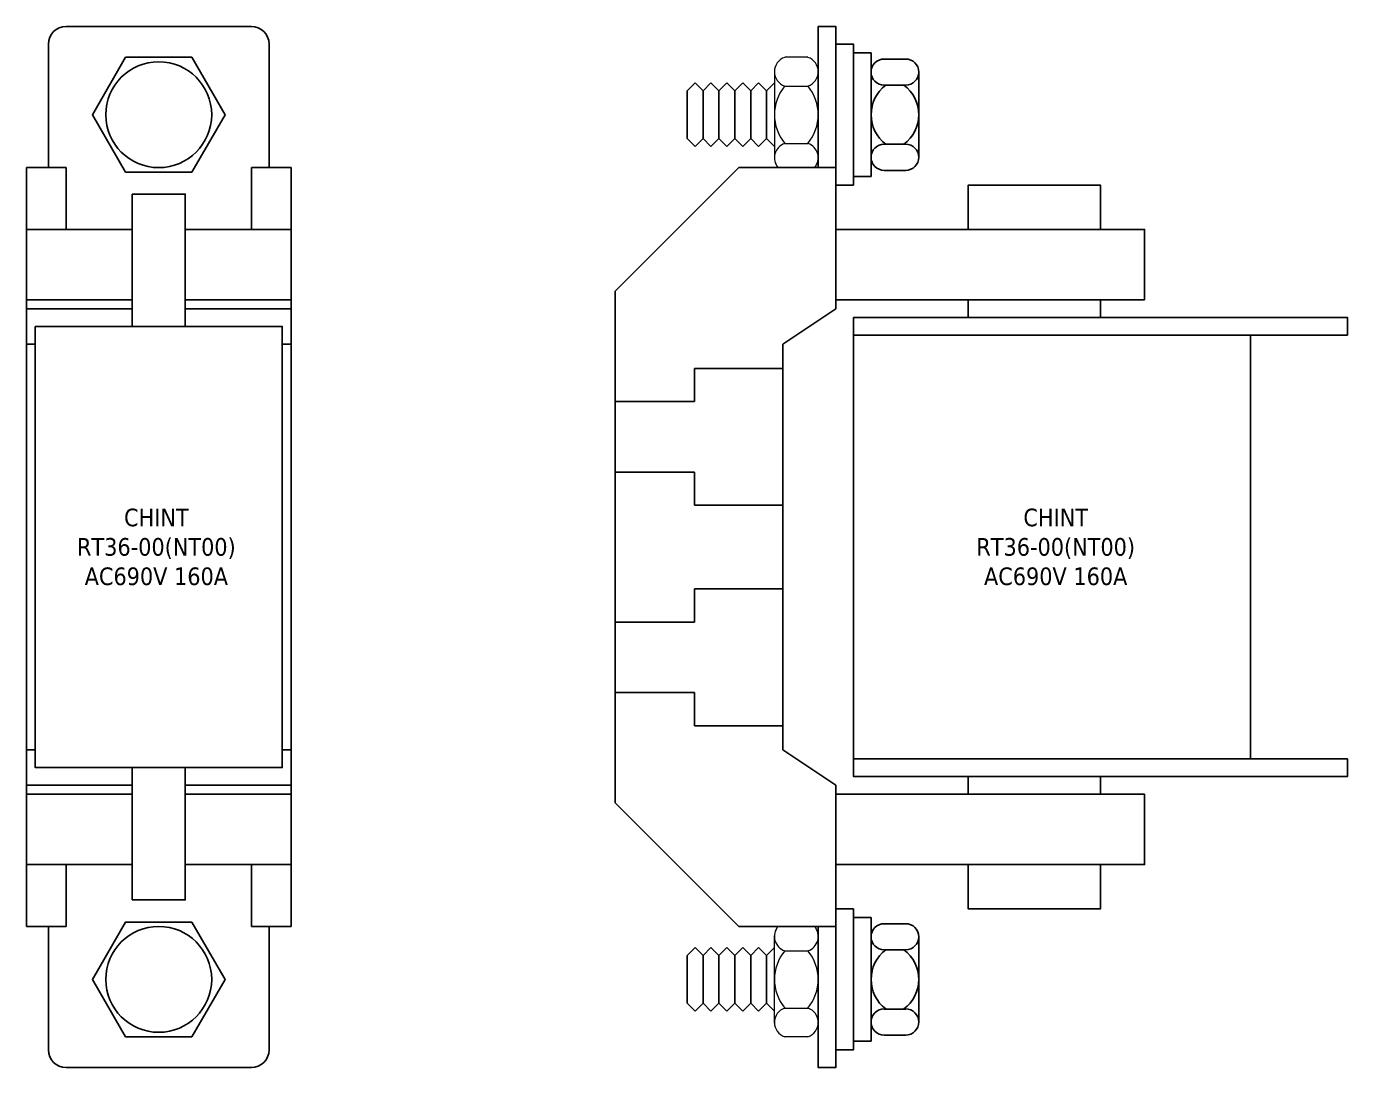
# Model space of a CAD drawing. Header units: millimetres. Extents: x 165 to 751, y 216 to 334.
# Drawn here: x 601.5 to 751.2, y 215.7 to 333.7 of the extents above; entities that cross this region are included whole.
import ezdxf

# ---------------------------------------------------------------- set-up
doc = ezdxf.new("R2010")
doc.units = ezdxf.units.MM
doc.layers.add('00', color=7, linetype='Continuous', lineweight=0)

# ---------------------------------------------------------------- blocks, each defined once
blk = doc.blocks.new('A$C04280304')
at = {"color": 7}
for p, q in [((4.5, 118), (25.5, 118)), ((2.5, 102), (2.5, 116)), ((27.5, 116), (27.5, 102)), ((0, 102), (4.5, 102)), ((0, 16), (0, 102)), ((4.5, 95), (4.5, 102)), ((25.5, 102), (30, 102)), ((25.5, 102), (25.5, 95)), ((30, 102), (30, 16)), ((0, 86), (12, 86)), ((18, 86), (30, 86)), ((1, 82), (0, 82)), ((30, 82), (29, 82)), ((1, 36), (0, 36)), ((30, 36), (29, 36)), ((0, 32), (12, 32)), ((18, 32), (30, 32)), ((4.5, 23), (4.5, 16)), ((25.5, 16), (25.5, 23)), ((4.5, 16), (0, 16)), ((2.5, 16), (2.5, 2)), ((30, 16), (25.5, 16)), ((27.5, 2), (27.5, 16)), ((4.5, 0), (25.5, 0))]:
    blk.add_line(p, q, dxfattribs=at)
at = {"color": 7, "ltscale": 5}
for points in [[(11.25, 114.5), (7.49, 108), (11.25, 101.5), (18.75, 101.5), (22.51, 108), (18.75, 114.5)], [(11.25, 3.5), (7.49, 10), (11.25, 16.5), (18.75, 16.5), (22.51, 10), (18.75, 3.5)]]:
    blk.add_lwpolyline(points, close=True, dxfattribs=at)
at = {"color": 2}
for points in [[(12, 99), (18, 99), (18, 84), (12, 84)], [(1, 84), (29, 84), (29, 34), (1, 34)], [(12, 19), (18, 19), (18, 34), (12, 34)]]:
    blk.add_lwpolyline(points, close=True, dxfattribs=at)
at = {"color": 7}
for points in [[(12, 87), (0, 87), (0, 95), (12, 95)], [(18, 95), (30, 95), (30, 87), (18, 87)], [(12, 31), (0, 31), (0, 23), (12, 23)], [(18, 23), (30, 23), (30, 31), (18, 31)]]:
    blk.add_lwpolyline(points, dxfattribs=at)
blk.add_circle((15, 108), 6, dxfattribs=at)
at = {"color": 7, "ltscale": 5}
blk.add_circle((15, 10), 6, dxfattribs=at)
at = {"color": 7}
for centre, start, end in [((4.5, 116), 90, 180), ((25.5, 116), 0, 90), ((4.5, 2), 180, 270), ((25.5, 2), 270, 0)]:
    blk.add_arc(centre, 2, start, end, dxfattribs=at)
at = {"color": 7, "insert": (14.73, 59), "char_height": 2, "width": 35.9465, "attachment_point": 5}
blk.add_mtext('{\\fTahoma|b0|i0|c0|p34;CHINT\\PRT36-00(NT00)\\PAC690V 160A}', dxfattribs=at)
blk = doc.blocks.new('A$C12C77F24')
at = {"color": 7}
for p, q in [((32.92, 114.31), (30.47, 114.31)), ((29, 112.7), (29, 103.3)), ((34.4, 103.17), (34.4, 112.83)), ((9.05, 111.6), (8.15, 110.7)), ((9.05, 111.6), (8.15, 110.7)), ((9.95, 110.7), (9.05, 111.6)), ((9.95, 110.7), (9.05, 111.6)), ((10.85, 111.6), (9.95, 110.7)), ((11.75, 110.7), (10.85, 111.6)), ((12.65, 111.6), (11.75, 110.7)), ((12.65, 111.6), (11.75, 110.7)), ((13.55, 110.7), (12.65, 111.6)), ((13.55, 110.7), (12.65, 111.6)), ((14.45, 111.6), (13.55, 110.7)), ((15.35, 110.7), (14.45, 111.6)), ((16.25, 111.6), (15.35, 110.7)), ((16.25, 111.6), (15.35, 110.7)), ((17.15, 110.7), (16.25, 111.6)), ((17.15, 110.7), (16.25, 111.6)), ((18.05, 111.6), (17.15, 110.7)), ((29, 103.3), (29, 112.06)), ((32.92, 111.36), (30.47, 111.36)), ((8.15, 110.7), (8.15, 105.3)), ((8.15, 105.3), (8.15, 110.7)), ((8.15, 110.7), (8.15, 105.3)), ((8.15, 105.3), (8.15, 110.7)), ((9.95, 110.7), (9.95, 105.3)), ((9.95, 105.3), (9.95, 110.7)), ((9.95, 110.7), (9.95, 105.3)), ((11.75, 105.3), (11.75, 110.7)), ((11.75, 110.7), (11.75, 105.3)), ((11.75, 105.3), (11.75, 110.7)), ((13.55, 105.3), (13.55, 110.7)), ((13.55, 110.7), (13.55, 105.3)), ((15.35, 105.3), (15.35, 110.7)), ((15.35, 105.3), (15.35, 110.7)), ((15.35, 110.7), (15.35, 105.3)), ((17.15, 110.7), (17.15, 105.3)), ((17.15, 105.3), (17.15, 110.7)), ((17.15, 110.7), (17.15, 105.3)), ((17.15, 105.3), (17.15, 110.7)), ((9.05, 104.4), (8.15, 105.3)), ((9.05, 104.4), (8.15, 105.3)), ((9.95, 105.3), (9.05, 104.4)), ((9.95, 105.3), (9.05, 104.4)), ((10.85, 104.4), (9.95, 105.3)), ((11.75, 105.3), (10.85, 104.4)), ((12.65, 104.4), (11.75, 105.3)), ((12.65, 104.4), (11.75, 105.3)), ((13.55, 105.3), (12.65, 104.4)), ((13.55, 105.3), (12.65, 104.4)), ((14.45, 104.4), (13.55, 105.3)), ((15.35, 105.3), (14.45, 104.4)), ((16.25, 104.4), (15.35, 105.3)), ((16.25, 104.4), (15.35, 105.3)), ((17.15, 105.3), (16.25, 104.4)), ((17.15, 105.3), (16.25, 104.4)), ((18.05, 104.4), (17.15, 105.3)), ((32.92, 104.64), (30.47, 104.64)), ((14, 102), (0, 88)), ((25, 102), (14, 102)), ((25, 102), (25, 86)), ((32.92, 101.69), (30.47, 101.69)), ((0, 88), (0, 30)), ((19, 82), (25, 86)), ((19, 82), (19, 36)), ((19, 79.25), (9, 79.25)), ((9, 79.25), (9, 75.5)), ((9, 75.5), (0, 75.5)), ((9, 67.5), (0, 67.5)), ((9, 67.5), (9, 63.75)), ((9, 63.75), (19, 63.75)), ((9, 50.5), (9, 54.25)), ((9, 54.25), (19, 54.25)), ((9, 50.5), (0, 50.5)), ((9, 42.5), (0, 42.5)), ((9, 38.75), (9, 42.5)), ((19, 38.75), (9, 38.75)), ((19, 36), (25, 32)), ((25, 32), (25, 16)), ((14, 16), (0, 30)), ((25, 16), (14, 16)), ((32.92, 16.31), (30.47, 16.31)), ((9.05, 13.6), (8.15, 12.7)), ((9.05, 13.6), (8.15, 12.7)), ((9.95, 12.7), (9.05, 13.6)), ((9.95, 12.7), (9.05, 13.6)), ((10.85, 13.6), (9.95, 12.7)), ((11.75, 12.7), (10.85, 13.6)), ((12.65, 13.6), (11.75, 12.7)), ((12.65, 13.6), (11.75, 12.7)), ((13.55, 12.7), (12.65, 13.6)), ((13.55, 12.7), (12.65, 13.6)), ((14.45, 13.6), (13.55, 12.7)), ((15.35, 12.7), (14.45, 13.6)), ((16.25, 13.6), (15.35, 12.7)), ((16.25, 13.6), (15.35, 12.7)), ((17.15, 12.7), (16.25, 13.6)), ((17.15, 12.7), (16.25, 13.6)), ((18.05, 13.6), (17.15, 12.7)), ((29, 14.7), (29, 5.94)), ((29, 5.3), (29, 14.7)), ((34.4, 14.83), (34.4, 5.17)), ((8.15, 7.3), (8.15, 12.7)), ((8.15, 12.7), (8.15, 7.3)), ((8.15, 7.3), (8.15, 12.7)), ((8.15, 12.7), (8.15, 7.3)), ((9.95, 7.3), (9.95, 12.7)), ((9.95, 12.7), (9.95, 7.3)), ((9.95, 7.3), (9.95, 12.7)), ((11.75, 12.7), (11.75, 7.3)), ((11.75, 7.3), (11.75, 12.7)), ((11.75, 12.7), (11.75, 7.3)), ((13.55, 12.7), (13.55, 7.3)), ((13.55, 7.3), (13.55, 12.7)), ((15.35, 12.7), (15.35, 7.3)), ((15.35, 12.7), (15.35, 7.3)), ((15.35, 7.3), (15.35, 12.7)), ((17.15, 7.3), (17.15, 12.7)), ((17.15, 12.7), (17.15, 7.3)), ((17.15, 7.3), (17.15, 12.7)), ((17.15, 12.7), (17.15, 7.3)), ((32.92, 13.36), (30.47, 13.36)), ((9.05, 6.4), (8.15, 7.3)), ((9.05, 6.4), (8.15, 7.3)), ((9.95, 7.3), (9.05, 6.4)), ((9.95, 7.3), (9.05, 6.4)), ((10.85, 6.4), (9.95, 7.3)), ((11.75, 7.3), (10.85, 6.4)), ((12.65, 6.4), (11.75, 7.3)), ((12.65, 6.4), (11.75, 7.3)), ((13.55, 7.3), (12.65, 6.4)), ((13.55, 7.3), (12.65, 6.4)), ((14.45, 6.4), (13.55, 7.3)), ((15.35, 7.3), (14.45, 6.4)), ((16.25, 6.4), (15.35, 7.3)), ((16.25, 6.4), (15.35, 7.3)), ((17.15, 7.3), (16.25, 6.4)), ((17.15, 7.3), (16.25, 6.4)), ((18.05, 6.4), (17.15, 7.3)), ((32.92, 6.64), (30.47, 6.64)), ((32.92, 3.69), (30.47, 3.69))]:
    blk.add_line(p, q, dxfattribs=at)
at = {"color": 7, "ltscale": 5}
for p, q in [((29, 104.85), (29, 111.15)), ((29, 103.95), (29, 111.15)), ((29, 14.05), (29, 6.85)), ((29, 13.15), (29, 6.85))]:
    blk.add_line(p, q, dxfattribs=at)
at = {"color": 7}
for points in [[(25, 102), (25, 118), (23, 118), (23, 102)], [(27, 100), (27, 116), (25, 116), (25, 100)], [(29, 101), (29, 115), (27, 115), (27, 101)], [(60, 87), (60, 95), (25, 95), (25, 87)], [(60, 31), (60, 23), (25, 23), (25, 31)], [(27, 18), (27, 2), (25, 2), (25, 18)], [(29, 17), (29, 3), (27, 3), (27, 17)], [(25, 16), (25, 0), (23, 0), (23, 16)]]:
    blk.add_lwpolyline(points, close=True, dxfattribs=at)
at = {"color": 2}
for points in [[(40, 95), (40, 100), (55, 100), (55, 95)], [(55, 87), (55, 85), (40, 85), (40, 87)], [(55, 31), (55, 33), (40, 33), (40, 31)], [(40, 23), (40, 18), (55, 18), (55, 23)]]:
    blk.add_lwpolyline(points, dxfattribs=at)
for points in [[(83, 83), (83, 85), (27, 85), (27, 83)], [(72, 83), (72, 35), (27, 35), (27, 83)], [(83, 35), (83, 33), (27, 33), (27, 35)]]:
    blk.add_lwpolyline(points, close=True, dxfattribs=at)
at = {"color": 7}
for centre, radius, start, end in [((30.47, 112.83), 1.48, 90, 270), ((32.92, 112.83), 1.48, 270, 90), ((33.21, 108), 4.21, 127.1902, 232.8098), ((30.18, 108), 4.21, 307.1902, 52.8098), ((30.47, 103.17), 1.48, 90, 270), ((32.92, 103.17), 1.48, 270, 90), ((30.47, 14.83), 1.48, 90, 270), ((32.92, 14.83), 1.48, 270, 90), ((33.21, 10), 4.21, 127.1902, 232.8098), ((30.18, 10), 4.21, 307.1902, 52.8098), ((30.47, 5.17), 1.48, 90, 270), ((32.92, 5.17), 1.48, 270, 90)]:
    blk.add_arc(centre, radius, start, end, dxfattribs=at)
at = {"layer": '00', "lineweight": 5}
for p, q in [((21.84, 114.5), (19.21, 114.5)), ((18.05, 112.95), (18.05, 103.05)), ((23, 112.95), (23, 103.05)), ((19.21, 111.25), (21.84, 111.25)), ((23, 103.05), (23, 111.72)), ((19.21, 104.75), (21.84, 104.75)), ((18.05, 5.05), (18.05, 14.95)), ((23, 5.05), (23, 14.95)), ((23, 14.95), (23, 6.28)), ((19.21, 13.25), (21.84, 13.25)), ((19.21, 6.75), (21.84, 6.75)), ((21.84, 3.5), (19.21, 3.5))]:
    blk.add_line(p, q, dxfattribs=at)
for centre, radius, start, end in [((19.76, 112.87), 1.72, 108.8098, 251.1902), ((21.29, 112.87), 1.72, 288.8098, 71.1902), ((23.18, 108), 5.13, 140.6699, 219.3301), ((17.87, 108), 5.13, 320.6699, 39.3301), ((19.76, 103.12), 1.72, 108.8098, 220.945), ((21.29, 103.12), 1.72, 319.055, 71.1902), ((19.76, 14.87), 1.72, 139.055, 251.1902), ((21.29, 14.87), 1.72, 288.8098, 40.945), ((23.18, 10), 5.13, 140.6699, 219.3301), ((17.87, 10), 5.13, 320.6699, 39.3301), ((19.76, 5.12), 1.72, 108.8098, 251.1902), ((21.29, 5.12), 1.72, 288.8098, 71.1902)]:
    blk.add_arc(centre, radius, start, end, dxfattribs=at)
at = {"color": 7, "insert": (49.92, 59), "char_height": 2, "width": 35.9465, "attachment_point": 5}
blk.add_mtext('{\\fTahoma|b0|i0|c0|p34;CHINT\\PRT36-00(NT00)\\PAC690V 160A}', dxfattribs=at)

msp = doc.modelspace()

# ---------------------------------------------------------------- block references
at = {"color": 2}
for name, p in [('A$C04280304', (601.45, 215.66)), ('A$C12C77F24', (668.19, 215.66))]:
    msp.add_blockref(name, p, dxfattribs=at)

doc.saveas('drawing.dxf')
